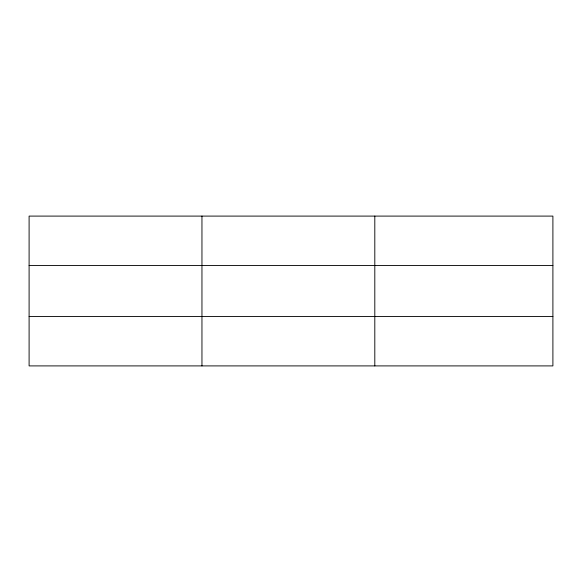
<?xml version="1.0" encoding="UTF-8"?>
<svg xmlns="http://www.w3.org/2000/svg" width="582" height="582" viewBox="0 0 582 582"><rect width="100%" height="100%" fill="white"/><g stroke="black" fill="none" stroke-linecap="round" stroke-linejoin="round"><path stroke-width="0.87" d="M201.954 216.097L201.954 365.903M374.808 216.097L374.808 365.903M552.9 316.47L552.9 365.903L29.1 365.903L29.1 216.097L552.9 216.097L552.9 316.47L29.1 316.47M29.1 265.53L552.9 265.53"/></g></svg>
